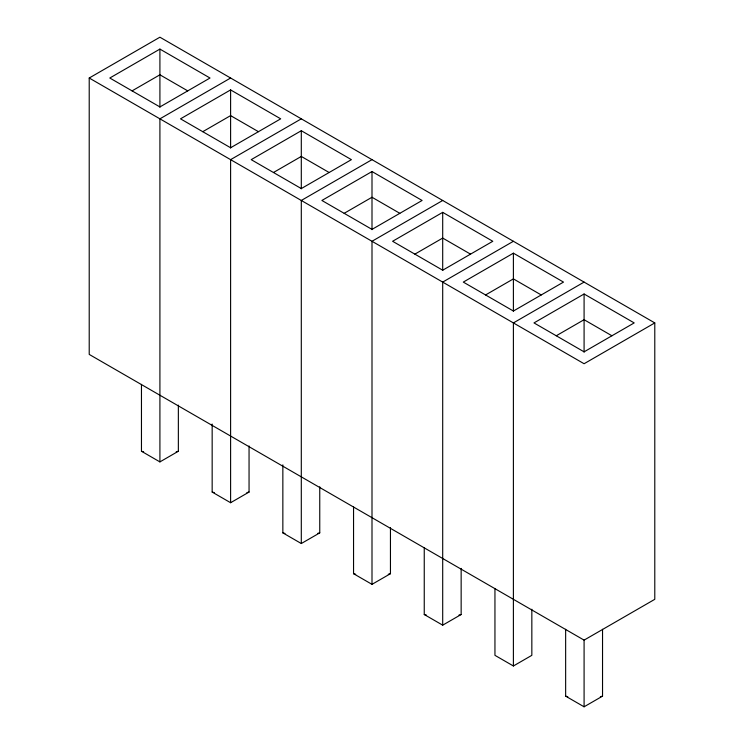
<?xml version="1.0" encoding="UTF-8"?>
<svg xmlns="http://www.w3.org/2000/svg" width="744" height="744" viewBox="0 0 744 744"><rect width="100%" height="100%" fill="white"/><g stroke="black" fill="none" stroke-linecap="round" stroke-linejoin="round"><path stroke-width="1.12" d="M89.215 78.018L159.913 37.2L654.785 322.915L654.785 599.32L584.087 640.128L89.215 354.414L89.215 78.018L584.087 363.732L654.785 322.915M159.913 49.095L109.805 78.018L159.913 106.941L210.013 78.018L159.913 49.095L159.913 107.22M132.079 90.87L159.913 74.8L187.739 90.87M230.603 78.018L159.913 118.835L159.913 461.903L141.462 451.245L141.462 384.388M230.603 89.912L180.504 118.835L230.603 147.758L280.702 118.835L230.603 89.912L230.603 148.037M202.768 131.688L230.603 115.618L258.438 131.688M301.301 118.835L230.603 159.653L230.603 502.721L212.161 492.063L212.161 424.052M301.301 130.721L251.202 159.653L301.301 188.576L351.401 159.653L301.301 130.721L301.301 188.846M273.467 172.506L301.301 156.435L329.136 172.506M372 159.653L301.301 200.471L301.301 543.529L282.85 532.881L282.85 464.87M372 171.538L321.901 200.471L372 229.394L422.099 200.471L372 171.538L372 229.663M344.165 213.323L372 197.253L399.835 213.323M442.699 200.471L372 241.279L372 584.347L353.549 573.698L353.549 506.841M442.699 212.356L392.599 241.279L442.699 270.212L492.798 241.279L442.699 212.356L442.699 270.481M414.864 254.141L442.699 238.071L470.534 254.141M513.397 241.279L442.699 282.097L442.699 625.165L424.247 614.516L424.247 547.658M513.397 253.174L463.298 282.097L513.397 311.029L563.496 282.097L513.397 253.174L513.397 311.299M159.913 461.903L178.355 451.245L178.355 405.136M485.562 294.959L513.397 278.888L541.232 294.959M584.087 282.097L513.397 322.915L513.397 665.982L494.946 655.334L494.946 588.467M584.087 293.992L533.987 322.915L584.087 351.838L634.195 322.915L584.087 293.992L584.087 352.117M230.603 502.721L249.054 492.063L249.054 445.954M556.261 335.767L584.087 319.706L611.921 335.767M301.301 543.529L319.753 532.881L319.753 486.771M372 584.347L390.451 573.698L390.451 527.589M442.699 625.165L461.15 614.516L461.15 568.407M513.397 665.982L531.839 655.334L531.839 609.224M565.645 629.284L565.645 696.151L584.087 706.8L602.538 696.151L602.538 629.284M176.179 451.803L178.355 451.245M246.878 492.612L249.054 492.063M317.567 533.429L319.753 532.881M388.266 574.247L390.451 573.698M458.964 615.065L461.15 614.516M600.361 696.7L602.538 696.151M141.462 451.245L143.62 451.803M212.161 492.063L214.319 492.612M282.85 532.881L285.017 533.429M353.549 573.698L355.706 574.247M424.247 614.516L426.405 615.065M565.645 696.151L567.802 696.7M584.087 639.942L584.087 706.8"/></g></svg>
